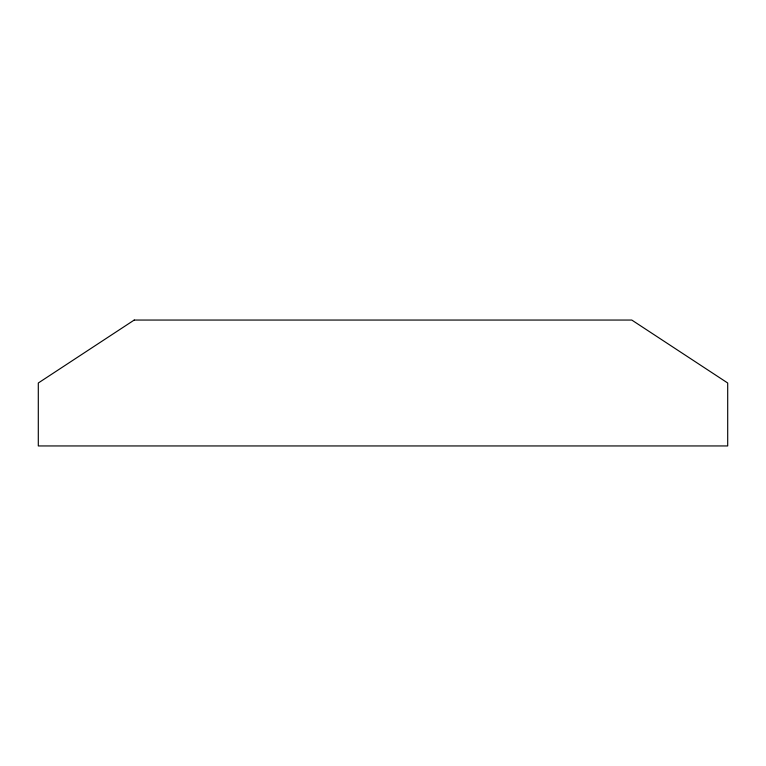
<?xml version="1.0" encoding="UTF-8"?>
<svg xmlns="http://www.w3.org/2000/svg" width="766" height="766" viewBox="0 0 766 766"><rect width="100%" height="100%" fill="white"/><g stroke="black" fill="none" stroke-linecap="round" stroke-linejoin="round"><path stroke-width="1.15" d="M134.213 320.054L38.3 383L38.3 445.946L727.7 445.946L727.7 383L631.787 320.054L134.213 320.054"/></g></svg>
